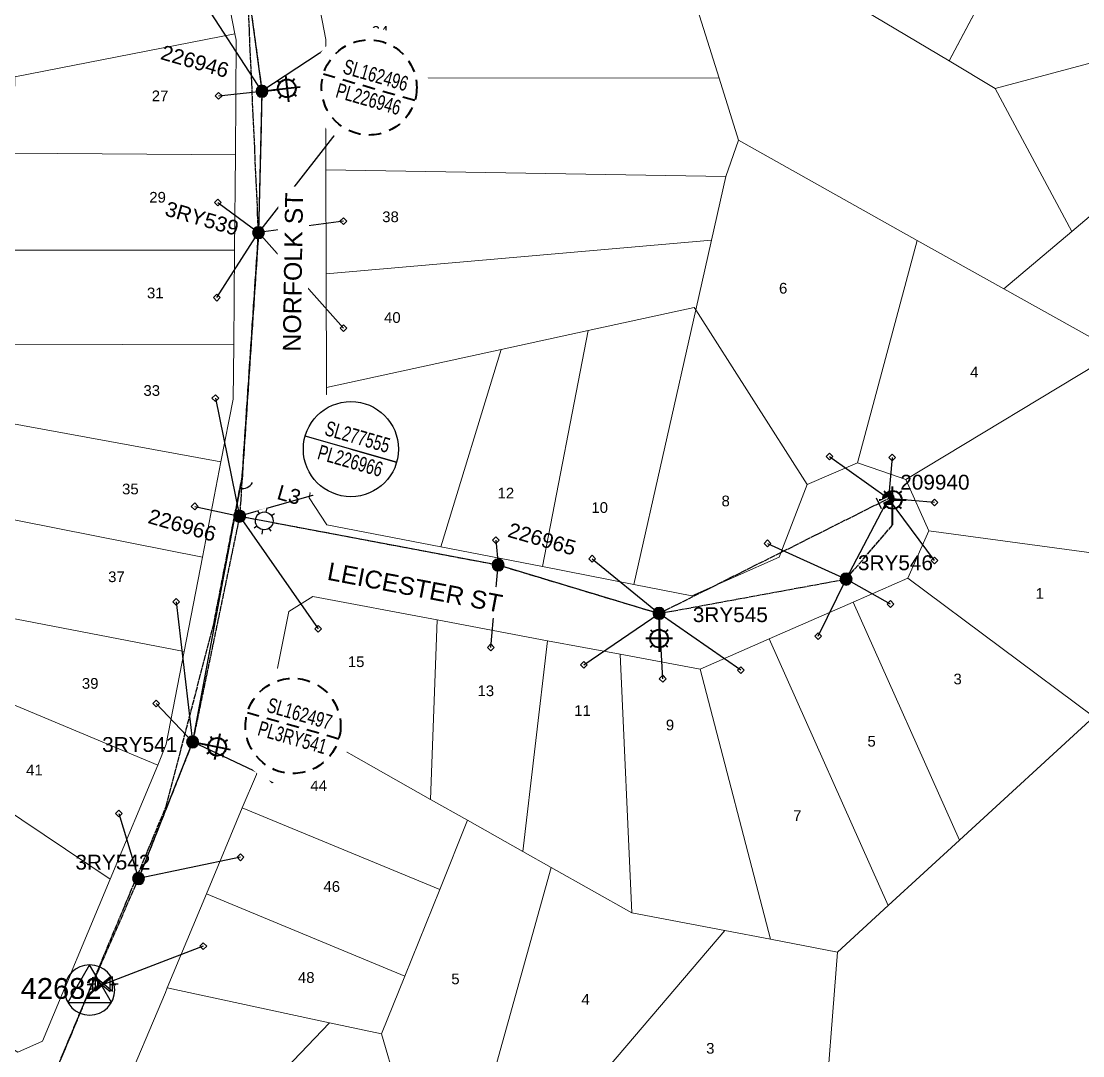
# Model space of a CAD drawing. Header units: metres. Extents: x 301080 to 303013, y 6182698 to 6183880.
# Drawn here: x 302053.6 to 302232.2, y 6182965.7 to 6183139.7 of the extents above; entities that cross this region are included whole.
import ezdxf
from ezdxf.enums import TextEntityAlignment as Align

# ---------------------------------------------------------------- set-up
doc = ezdxf.new("R2010")
doc.units = ezdxf.units.M
doc.linetypes.add('Cable Exist OH', pattern=[1, 1, 0])
doc.linetypes.add('Dash', pattern=[5, 3, -2])
doc.layers.get('0').update_dxf_attribs({"color": 6})
doc.layers.add('Cadastre Land Parcels_SP_EXT', color=9, linetype='Continuous', lineweight=5)
doc.layers.add('Cadastre Road Names_SP_HV_LV_SL_EXT', color=9, linetype='Continuous', lineweight=5)
for name, color, linetype in [('Equip_LV_EXT', 7, 'Continuous'), ('Equip_SL_EXT', 7, 'Continuous'), ('Equip_SP_SL_EXT', 7, 'Continuous'), ('Equip_SP_SL_MOD', 3, 'Continuous'), ('Equip_SP_SL_NEW', 2, 'Continuous'), ('Mains_HV_EXT', 7, 'Continuous'), ('Mains_LV_EXT', 7, 'Continuous'), ('Mains_SL_EXT', 7, 'Continuous'), ('NOTES_SL_EXT', 7, 'Continuous'), ('OH_Details_SP_MISC', 7, 'Continuous'), ('Services_SP_EXT', 7, 'Continuous'), ('Sub_SP_TR_HV_LV_EXT', 7, 'Continuous'), ('SupportsOH_SP_TR_HV_LV_SL_EXT', 7, 'Continuous')]:
    doc.layers.add(name, color=color, linetype=linetype)
doc.styles.add('iecARIAL', font='arial.ttf', dxfattribs={"height": 2})
doc.styles.add('POLE_LABEL', font='arial.ttf')
doc.styles.add('SL_LABEL', font='arial.ttf')
doc.styles.get("Standard").update_dxf_attribs({"font": 'arial.ttf'})

# ---------------------------------------------------------------- blocks, each defined once
blk = doc.blocks.new('SUB_POLE_EXT')
blk.add_wipeout([(0, 4.22), (0.42, 4.2), (0.83, 4.14), (1.21, 4.05), (1.62, 3.9), (1.99, 3.72), (2.35, 3.51), (2.68, 3.26), (2.99, 2.99), (3.28, 2.66), (3.52, 2.34), (3.76, 1.92), (3.9, 1.62), (4.04, 1.23), (4.18, 0.63), (4.22, 0), (4.18, -0.61), (4.06, -1.15), (3.9, -1.62), (3.58, -2.24), (3.22, -2.73), (2.97, -3.01), (2.68, -3.26), (2.36, -3.5), (2, -3.72), (1.64, -3.89), (1.25, -4.03), (0.82, -4.14), (0.42, -4.2), (0, -4.22), (-0.41, -4.2), (-0.8, -4.15), (-1.21, -4.05), (-1.62, -3.9), (-1.99, -3.73), (-2.35, -3.51), (-2.68, -3.26), (-2.96, -3.02), (-3.23, -2.72), (-3.51, -2.35), (-3.71, -2.01), (-3.91, -1.6), (-4.05, -1.21), (-4.16, -0.76), (-4.22, -0.14), (-4.21, 0.39), (-4.14, 0.83), (-4.03, 1.27), (-3.9, 1.63), (-3.71, 2.02), (-3.5, 2.37), (-3.28, 2.67), (-2.99, 2.99), (-2.68, 3.27), (-2.33, 3.52), (-1.98, 3.73), (-1.63, 3.9), (-1.2, 4.05), (-0.78, 4.15), (-0.4, 4.21)])
blk.add_line((2.16, 0.48), (2.16, 0.48, 0))
blk.add_lwpolyline([(-4.22, 0, 1), (4.22, 0, 1)], format="xyb", close=True)
blk.add_lwpolyline([(2.14, 0.52), (0, 4.22), (-3.66, -2.11), (3.66, -2.11)], close=True)
for tag, height, flags, p in [('ASSET_NUM', 3.5, 8, (2, 2)), ('STREET_CODE', 0.2, 9, (1.5, 0)), ('CONSTRUCTED_VOLTAGE', 0.2, 9, (1.5, -0.2)), ('OPERATING_VOLTAGE', 0.2, 9, (1.5, -0.6)), ('OPERATED_BY', 0.2, 9, (1.5, -0.8)), ('ORIENTATION', 0.2, 9, (1.5, -1.2)), ('OWNED_BY', 0.2, 9, (1.5, -1.4)), ('SECONDARY_VOLTAGE', 0.2, 9, (1.5, -1.6)), ('STATE', 0.2, 9, (1.5, -1.8)), ('NO_PHASES', 0.2, 9, (1.5, -0.4)), ('MAINTAINED_BY', 0.2, 9, (1.5, -1)), ('SUBSTATION_TYPE', 0.2, 9, (1.5, -2)), ('STREETNAME', 0.2, 9, (1.5, -2.8)), ('SUBURB', 0.2, 9, (1.5, -3)), ('Z', 0.2, 1, (1.5, -3.4)), ('USAGE', 0.2, 9, (1.5, -2.2)), ('LEGEND', 0.2, 9, (1.5, -2.4)), ('LOCATION', 0.2, 9, (1.5, -2.6)), ('NOTES', 0.2, 9, (1.5, -3.2))]:
    blk.add_attdef(tag, text='', height=height, dxfattribs=dict(flags=flags)).set_placement(p, align=Align.MIDDLE_LEFT)
blk = doc.blocks.new('LV_OH_LINKS_DISTFUSE_EXT')
for p, q in [((0, 0), (0.96, 0)), ((3.84, 0), (4.8, 0))]:
    blk.add_line(p, q)
blk.add_lwpolyline([(3.84, -1.2), (3.84, 1.2), (0.96, -1.2), (0.96, 1.2)], close=True)
at = {"flags": 9}
for tag, p in [('ACTUAL_STATUS', (0, 0)), ('CONSTRUCTED_VOLTAGE', (0, -0.2)), ('OPERATING_VOLTAGE', (0, -0.6)), ('ORIENTATION', (0, -0.8)), ('OWNED_BY', (0, -1)), ('STATE', (0, -1.2)), ('SWITCH_TYPE', (0, -1.4)), ('NO_PHASES', (0, -0.4)), ('USAGE', (0, -1.6)), ('NOTES', (0, -1.8))]:
    blk.add_attdef(tag, text='', height=0.2, dxfattribs=at).set_placement(p, align=Align.MIDDLE_LEFT)
at = {"flags": 1}
blk.add_attdef('Z', (0, 0), '', height=0.2, dxfattribs=at)
blk = doc.blocks.new('SL_LANTERN_EXT')
at = {"lineweight": 40}
for p, q in [((-1.46, 5.68), (-1.06, 5.28)), ((0, 1.97), (0, 6.47)), ((1.46, 5.68), (1.06, 5.28)), ((-2.25, 4.22), (2.25, 4.22)), ((-1.46, 2.76), (-1.06, 3.16)), ((0, 0), (0, 2.72)), ((1.46, 2.76), (1.06, 3.16))]:
    blk.add_line(p, q, dxfattribs=at)
blk.add_circle((0, 4.22), 1.5, dxfattribs=at)
at = {"style": 'iecARIAL', "flags": 8}
blk.add_attdef('ASSET_NUM', (1.5, 1.5), '', height=2.5, dxfattribs=at)
for tag, p, height, flags in [('OPERATING_VOLTAGE', (0.98, -1.65), 0.2, 9), ('ORIENTATION', (0.98, -1.85), 0.2, 9), ('CONSTRUCTED_VOLTAGE', (0.98, -0.65), 0.2, 9), ('CONTROL_TYPE', (0.98, -0.85), 0.2, 9), ('LANTERN_PURPOSE', (0.98, -1.05), 0.2, 9), ('LANTERN_TYPE', (0.98, -1.25), 0.2, 9), ('NO_PHASES', (0.98, -1.45), 0.2, 9), ('LNUMBER', (2.18, -3.25), 2.5, 8), ('OWNED_BY', (0.98, -2.05), 0.2, 9), ('STATE', (0.98, -2.25), 0.2, 9), ('USAGE', (0.98, -2.45), 0.2, 9), ('CEXIST', (0.98, -2.65), 0.2, 9), ('CNEW', (0.98, -2.85), 0.2, 9), ('CNUMBER', (0.98, -3.05), 0.2, 9), ('CREMOVE', (0.98, -3.25), 0.2, 9), ('CREPLACE', (0.98, -3.45), 0.2, 9), ('LKINGHEIGHT', (0.98, -3.65), 0.2, 9), ('LBRACKET', (0.98, -3.85), 0.2, 9), ('LBRACKETVOCAB', (0.98, -4.05), 0.2, 9), ('LCATEGORY', (0.98, -4.25), 0.2, 9), ('LCHARGE1', (0.98, -4.45), 0.2, 9), ('LCHARGE1PERCENT', (0.98, -4.65), 0.2, 9), ('LCHARGE2', (0.98, -4.85), 0.2, 9), ('LCHARGE2PERCENT', (0.98, -5.05), 0.2, 9), ('LCHARGE3', (0.98, -5.25), 0.2, 9), ('LCHARGE3PERCENT', (0.98, -5.45), 0.2, 9), ('LEXIST', (0.98, -5.65), 0.2, 9), ('LLAMP', (0.98, -5.85), 0.2, 9), ('LLAMPVOCAB', (0.98, -6.05), 0.2, 9), ('LMAST', (0.98, -6.25), 0.2, 9), ('LMASTVOCAB', (0.98, -6.45), 0.2, 9), ('LNEW', (0.98, -6.65), 0.2, 9), ('LANTNUMBER', (0.98, -6.85), 0.2, 9), ('LOUTREACH', (0.98, -7.25), 0.2, 9), ('LOUTREACHVOCAB', (0.98, -7.45), 0.2, 9), ('LRATECODE', (0.98, -7.65), 0.2, 9), ('LREMOVE', (0.98, -7.85), 0.2, 9), ('LREPLACE', (0.98, -8.05), 0.2, 9), ('LTYPE', (0.98, -8.25), 0.2, 9), ('LTYPEVOCAB', (0.98, -8.45), 0.2, 9), ('LEGEND', (0.98, -8.65), 0.2, 9), ('LOCATION', (0.98, -8.85), 0.2, 9), ('NOTES', (0.98, -9.05), 0.2, 9), ('STREETNAME', (0.98, -9.25), 0.2, 9), ('SUBURB', (0.98, -9.45), 0.2, 1)]:
    blk.add_attdef(tag, p, '', height=height, dxfattribs=dict(flags=flags))
blk = doc.blocks.new('CCP_EXT')
at = {"flags": 9}
for tag, p in [('STATE', (0, -1.8)), ('LIFE_SUPPORT', (0, -1.6)), ('NOTES', (0, -2))]:
    blk.add_attdef(tag, text='', height=0.2, dxfattribs=at).set_placement(p, align=Align.MIDDLE_LEFT)
blk.add_wipeout([(0, 0.57), (0.57, 0), (0, -0.57), (-0.57, 0)])
blk.add_lwpolyline([(-0.57, 0), (0, 0.57), (0.57, 0), (0, -0.57), (-0.57, 0)])
at = {"flags": 1}
blk.add_attdef('Z', (0, 0), '', height=0.2, dxfattribs=at)
at = {"flags": 9}
for tag, p in [('CCP_TYPE', (0, 0)), ('CONSTRUCTED_VOLTAGE', (0, -0.2)), ('OPERATING_VOLTAGE', (0, -0.6)), ('ORIENTATION', (0, -0.8)), ('OWNED_BY', (0, -1)), ('NO_PHASES', (0, -0.4)), ('USAGE', (0, -1.2)), ('LEGEND', (0, -1.4))]:
    blk.add_attdef(tag, text='', height=0.2, dxfattribs=at).set_placement(p, align=Align.MIDDLE_LEFT)
blk = doc.blocks.new('POLE_EXT')
blk.add_hatch(color=256).paths.add_polyline_path([(-1, 0, 1), (1, 0, 1)])
blk.add_lwpolyline([(-1, 0, 1), (1, 0, 1)], format="xyb", close=True)
for tag, height, flags, p in [('pNumber', 2.5, 8, (-17.84, 2.07)), ('OWNED_BY', 0.2, 9, (1.35, -0.4)), ('SPECIAL_USE', 0.2, 9, (1.35, -0.8)), ('STATE', 0.2, 9, (1.35, -1)), ('cLV', 0.2, 9, (1.35, -1.4)), ('hDepth', 0.2, 9, (1.35, -1.6)), ('hDia', 0.2, 9, (1.35, -1.8)), ('PARENT', 0.2, 9, (1.35, -0.6)), ('USAGE', 0.2, 9, (1.35, -1.2)), ('cHV', 0.2, 9, (1.35, -2)), ('cLinedev', 0.2, 9, (1.35, -3.4)), ('LBRACKET', 0.2, 9, (1.35, -2.2)), ('LExisting', 0.2, 9, (1.35, -2.4)), ('LANTNUMBER', 0.2, 9, (1.35, -2.6)), ('LOther', 0.2, 9, (1.35, -2.8)), ('LRemove', 0.2, 9, (1.35, -3)), ('LEGEND', 0.2, 9, (1.35, -3.2)), ('LOCATION', 0.2, 9, (1.35, -3.6)), ('pExisting', 0.2, 9, (1.35, -3.8)), ('pFooting', 0.2, 9, (1.35, -4.4)), ('pNew', 0.2, 9, (1.35, -4.6)), ('pRelocate', 0.2, 9, (1.35, -5)), ('pRemove', 0.2, 9, (1.35, -5.2)), ('pReplace', 0.2, 9, (1.35, -5.4)), ('PFNUMBER', 0.2, 9, (1.35, -4)), ('NEWPFNUMBER', 0.2, 9, (1.35, -4.2)), ('pStay', 0.2, 9, (1.35, -5.6)), ('pType', 0.2, 9, (1.35, -5.8)), ('cspan', 0.2, 9, (1.35, -6)), ('STREETNAME', 0.2, 9, (1.35, -6.2)), ('SUBURB', 0.2, 9, (1.35, -6.4)), ('OPERATED_BY', 0.2, 9, (1.36, -7.01)), ('NOTES', 0.2, 9, (1.35, -6.6)), ('MAINTAINED_BY', 0.2, 9, (1.36, -6.81))]:
    blk.add_attdef(tag, text='', height=height, dxfattribs=dict(flags=flags)).set_placement(p, align=Align.MIDDLE_LEFT)
at = {"style": 'POLE_LABEL'}
for tag, height, flags, p in [('ASSET_NUM', 2.5, 8, (2, 2)), ('STRUCTURE_PLANT_NUMBER', 0.2, 9, (1.35, 0.03)), ('STREET_CODE', 0.2, 9, (1.35, -0.2))]:
    blk.add_attdef(tag, text='', height=height, dxfattribs=dict(at, flags=flags)).set_placement(p, align=Align.MIDDLE_LEFT)
at = {"flags": 1}
blk.add_attdef('Z', (1.35, -7.33), '', height=0.2, dxfattribs=at)
blk = doc.blocks.new('End Shackle_EXT')
at = {"flags": 9}
for tag, p in [('USAGE', (0, -1.4)), ('NOTES', (0, -1.6))]:
    blk.add_attdef(tag, text='', height=0.2, dxfattribs=at).set_placement(p, align=Align.MIDDLE_LEFT)
blk.add_wipeout([(0, 0.25), (1.81, 0.25), (1.82, -0.25), (0, -0.25)])
blk.add_line((1.81, -1), (1.81, 1))
at = {"flags": 1}
blk.add_attdef('Z', (0, 0), '', height=0.2, dxfattribs=at)
at = {"flags": 9}
for tag, p in [('CONNECTOR_TYPE', (0, 0)), ('CONSTRUCTED_VOLTAGE', (0, -0.2)), ('OPERATING_VOLTAGE', (0, -0.6)), ('ORIENTATION', (0, -0.8)), ('OWNED_BY', (0, -1)), ('STATE', (0, -1.2)), ('NO_PHASES', (0, -0.4))]:
    blk.add_attdef(tag, text='', height=0.2, dxfattribs=at).set_placement(p, align=Align.MIDDLE_LEFT)
blk = doc.blocks.new('SL_LANTERN_NEW')
blk.add_line((0, 0), (0, 0))
for tag, p, flags in [('Z', (0, 0), 1), ('OPERATED_BY', (0, -9.61), 9)]:
    blk.add_attdef(tag, p, '', height=0.2, dxfattribs=dict(flags=flags))
at = {"style": 'SL_LABEL', "flags": 9}
blk.add_attdef('STREET_CODE', text='', height=0.2, dxfattribs=at).set_placement((0, -0.2), align=Align.MIDDLE_LEFT)
for tag, height, flags, p in [('CONSTRUCTED_VOLTAGE', 0.2, 9, (0, -0.4)), ('CONTROL_TYPE', 0.2, 9, (0, -0.6)), ('OPERATING_VOLTAGE', 0.2, 9, (0, -1.4)), ('ORIENTATION', 0.2, 9, (0, -1.6)), ('OWNED_BY', 0.2, 9, (0, -1.8)), ('LANTERN_PURPOSE', 0.2, 9, (0, -0.8)), ('LANTERN_TYPE', 0.2, 9, (0, -1)), ('NO_PHASES', 0.2, 9, (0, -1.2)), ('LNUMBER', 2.5, 8, (1.2, -2.8)), ('STATE', 0.2, 9, (0, -2)), ('CEXIST', 0.2, 9, (0, -2.4)), ('CNEW', 0.2, 9, (0, -2.6)), ('CNUMBER', 0.2, 9, (0, -2.8)), ('CREMOVE', 0.2, 9, (0, -3)), ('CREPLACE', 0.2, 9, (0, -3.2)), ('USAGE', 0.2, 9, (0, -2.2)), ('LKINGHEIGHT', 0.2, 9, (0, -3.4)), ('LBRACKET', 0.2, 9, (0, -3.6)), ('LBRACKETVOCAB', 0.2, 9, (0, -3.8)), ('LCATEGORY', 0.2, 9, (0, -4)), ('LCHARGE1', 0.2, 9, (0, -4.2)), ('LCHARGE1PERCENT', 0.2, 9, (0, -4.4)), ('LCHARGE2', 0.2, 9, (0, -4.6)), ('LCHARGE2PERCENT', 0.2, 9, (0, -4.8)), ('LCHARGE3', 0.2, 9, (0, -5)), ('LCHARGE3PERCENT', 0.2, 9, (0, -5.2)), ('LEXIST', 0.2, 9, (0, -5.4)), ('LLAMP', 0.2, 9, (0, -5.6)), ('LLAMPVOCAB', 0.2, 9, (0, -5.8)), ('LMAST', 0.2, 9, (0, -6)), ('LMASTVOCAB', 0.2, 9, (0, -6.2)), ('LNEW', 0.2, 9, (0, -6.4)), ('LANTNUMBER', 0.2, 9, (0, -6.6)), ('LOUTREACH', 0.2, 9, (0, -7)), ('LOUTREACHVOCAB', 0.2, 9, (0, -7.2)), ('SUBURB', 0.2, 9, (0, -8.6)), ('STREETNAME', 0.2, 9, (0, -8.8)), ('LRATECODE', 0.2, 9, (0, -7.4)), ('LREMOVE', 0.2, 9, (0, -7.6)), ('LREPLACE', 0.2, 9, (0, -7.8)), ('LTYPE', 0.2, 9, (0, -8)), ('LTYPEVOCAB', 0.2, 9, (0, -8.2)), ('LEGEND', 0.2, 9, (0, -8.4)), ('LOCATION', 0.2, 9, (0, -9)), ('NOTES', 0.2, 9, (0, -9.2)), ('MAINTAINED_BY', 0.2, 9, (0, -9.86))]:
    blk.add_attdef(tag, text='', height=height, dxfattribs=dict(flags=flags)).set_placement(p, align=Align.MIDDLE_LEFT)
blk.add_wipeout([(0, 6.47), (1.46, 5.68), (2.25, 4.22), (1.46, 2.76), (0, 1.86), (-1.46, 2.76), (-2.25, 4.22), (-1.46, 5.68)])
for p, q in [((-1.46, 5.68), (-1.06, 5.28)), ((0, 5.72), (0, 6.47)), ((1.46, 5.68), (1.06, 5.28)), ((-2.25, 4.22), (-1.5, 4.22)), ((1.5, 4.22), (2.25, 4.22)), ((-1.46, 2.76), (-1.06, 3.16)), ((0, 0), (0, 2.72)), ((1.46, 2.76), (1.06, 3.16))]:
    blk.add_line(p, q)
blk.add_circle((0, 4.22), 1.5)
at = {"style": 'SL_LABEL', "flags": 8}
blk.add_attdef('ASSET_NUM', text='', height=2.5, dxfattribs=at).set_placement((2, 2), align=Align.MIDDLE_LEFT)
blk = doc.blocks.new('SLANTERN_NUM_NEW')
blk.add_wipeout([(-0.31, 10), (-0.94, 9.96), (-1.57, 9.88), (-2.18, 9.76), (-2.79, 9.61), (-3.39, 9.41), (-3.97, 9.18), (-4.54, 8.91), (-5.09, 8.61), (-5.62, 8.27), (-6.13, 7.91), (-6.62, 7.5), (-7.07, 7.07), (-7.5, 6.62), (-7.91, 6.13), (-8.27, 5.62), (-8.61, 5.09), (-8.91, 4.54), (-9.18, 3.97), (-9.41, 3.39), (-9.61, 2.79), (-9.76, 2.18), (-9.88, 1.57), (-9.96, 0.94), (-10, 0.31), (-10, -0.31), (-9.96, -0.94), (-9.88, -1.57), (-9.76, -2.18), (-9.61, -2.79), (-9.41, -3.39), (-9.18, -3.97), (-8.91, -4.54), (-8.61, -5.09), (-8.27, -5.62), (-7.91, -6.13), (-7.5, -6.62), (-7.07, -7.07), (-6.62, -7.5), (-6.13, -7.91), (-5.62, -8.27), (-5.09, -8.61), (-4.54, -8.91), (-3.97, -9.18), (-3.39, -9.41), (-2.79, -9.61), (-2.18, -9.76), (-1.57, -9.88), (-0.94, -9.96), (-0.31, -10), (0.31, -10), (0.94, -9.96), (1.57, -9.88), (2.18, -9.76), (2.79, -9.61), (3.39, -9.41), (3.97, -9.18), (4.54, -8.91), (5.09, -8.61), (5.62, -8.27), (6.13, -7.91), (6.62, -7.5), (7.07, -7.07), (7.5, -6.62), (7.91, -6.13), (8.27, -5.62), (8.61, -5.09), (8.91, -4.54), (9.18, -3.97), (9.41, -3.39), (9.61, -2.79), (9.76, -2.18), (9.88, -1.57), (9.96, -0.94), (10, -0.31), (10, 0.31), (9.96, 0.94), (9.88, 1.57), (9.76, 2.18), (9.61, 2.79), (9.41, 3.39), (9.18, 3.97), (8.91, 4.54), (8.61, 5.09), (8.27, 5.62), (7.91, 6.13), (7.5, 6.62), (7.07, 7.07), (6.62, 7.5), (6.13, 7.91), (5.62, 8.27), (5.09, 8.61), (4.54, 8.91), (3.97, 9.18), (3.39, 9.41), (2.79, 9.61), (2.18, 9.76), (1.57, 9.88), (0.94, 9.96), (0.31, 10)])
at = {"linetype": 'Continuous'}
blk.add_line((8, 0), (-8, 0), dxfattribs=at)
blk.add_line((0, 0), (8, 0))
blk.add_circle((0, 0), 8, dxfattribs=at)
at = {"width": 0.7}
for tag, p in [('SNUMBER', (0.51, 1.05)), ('CNUMBER', (0.44, -3.15))]:
    blk.add_attdef(tag, text='', height=2.5, dxfattribs=at).set_placement(p, align=Align.CENTER)
at = {"flags": 1}
blk.add_attdef('Z', (0, 0), '', height=0.2, dxfattribs=at)
blk = doc.blocks.new('SLANTERN_NUM_EXT')
blk.add_wipeout([(-0.31, 10), (-0.94, 9.96), (-1.57, 9.88), (-2.18, 9.76), (-2.79, 9.61), (-3.39, 9.41), (-3.97, 9.18), (-4.54, 8.91), (-5.09, 8.61), (-5.62, 8.27), (-6.13, 7.91), (-6.62, 7.5), (-7.07, 7.07), (-7.5, 6.62), (-7.91, 6.13), (-8.27, 5.62), (-8.61, 5.09), (-8.91, 4.54), (-9.18, 3.97), (-9.41, 3.39), (-9.61, 2.79), (-9.76, 2.18), (-9.88, 1.57), (-9.96, 0.94), (-10, 0.31), (-10, -0.31), (-9.96, -0.94), (-9.88, -1.57), (-9.76, -2.18), (-9.61, -2.79), (-9.41, -3.39), (-9.18, -3.97), (-8.91, -4.54), (-8.61, -5.09), (-8.27, -5.62), (-7.91, -6.13), (-7.5, -6.62), (-7.07, -7.07), (-6.62, -7.5), (-6.13, -7.91), (-5.62, -8.27), (-5.09, -8.61), (-4.54, -8.91), (-3.97, -9.18), (-3.39, -9.41), (-2.79, -9.61), (-2.18, -9.76), (-1.57, -9.88), (-0.94, -9.96), (-0.31, -10), (0.31, -10), (0.94, -9.96), (1.57, -9.88), (2.18, -9.76), (2.79, -9.61), (3.39, -9.41), (3.97, -9.18), (4.54, -8.91), (5.09, -8.61), (5.62, -8.27), (6.13, -7.91), (6.62, -7.5), (7.07, -7.07), (7.5, -6.62), (7.91, -6.13), (8.27, -5.62), (8.61, -5.09), (8.91, -4.54), (9.18, -3.97), (9.41, -3.39), (9.61, -2.79), (9.76, -2.18), (9.88, -1.57), (9.96, -0.94), (10, -0.31), (10, 0.31), (9.96, 0.94), (9.88, 1.57), (9.76, 2.18), (9.61, 2.79), (9.41, 3.39), (9.18, 3.97), (8.91, 4.54), (8.61, 5.09), (8.27, 5.62), (7.91, 6.13), (7.5, 6.62), (7.07, 7.07), (6.62, 7.5), (6.13, 7.91), (5.62, 8.27), (5.09, 8.61), (4.54, 8.91), (3.97, 9.18), (3.39, 9.41), (2.79, 9.61), (2.18, 9.76), (1.57, 9.88), (0.94, 9.96), (0.31, 10)])
at = {"linetype": 'Dash', "lineweight": 40, "ltscale": 0.7}
blk.add_line((8, 0), (-8, 0), dxfattribs=at)
blk.add_circle((0, 0), 8, dxfattribs=at)
at = {"lineweight": 40, "width": 0.7}
for tag, p in [('SNUMBER', (0.51, 1.05)), ('CNUMBER', (0.44, -3.15))]:
    blk.add_attdef(tag, text='', height=2.5, dxfattribs=at).set_placement(p, align=Align.CENTER)
at = {"lineweight": 40, "flags": 1}
blk.add_attdef('Z', (0, 0), '', height=0.2, dxfattribs=at)

msp = doc.modelspace()

# ---------------------------------------------------------------- linework, layer by layer
at = {"layer": 'Cadastre Land Parcels_SP_EXT', "linetype": 'Continuous'}
for points in [[(302195.94, 6183207), (302194.28, 6183208.21), (302180.88, 6183176.59), (302159.28, 6183189.59), (302150.77, 6183194.67), (302154.07, 6183183.99), (302158.68, 6183169.48), (302163.49, 6183154.17), (302171.06, 6183130.09), (302174.26, 6183119.66), (302204.34, 6183102.79), (302218.92, 6183094.69), (302230.37, 6183104.34), (302217.45, 6183128.37), (302209.73, 6183133), (302189.99, 6183144.81), (302181.31, 6183172.48), (302195.94, 6183207)], [(302225.19, 6183162.15), (302201.86, 6183167.8), (302186.31, 6183171.56), (302184.56, 6183175.03), (302197.64, 6183205.88), (302195.94, 6183207), (302181.31, 6183172.48), (302189.99, 6183144.81), (302209.73, 6183133), (302225.19, 6183162.15)], [(302171.06, 6183130.09), (302163.49, 6183154.17), (302103.62, 6183143), (302104.85, 6183136.61), (302104.87, 6183130.19), (302171.06, 6183130.09)], [(302089.58, 6183137.58), (302086.56, 6183152.94), (302049.41, 6183146.24), (302050.77, 6183139.38), (302052.54, 6183130.31), (302089.58, 6183137.58)], [(302252.76, 6183137.81), (302252.79, 6183138.5), (302252.93, 6183140.22), (302253.16, 6183141.93), (302253.47, 6183143.63), (302253.86, 6183145.31), (302253.92, 6183145.52), (302244.48, 6183146.38), (302215.97, 6183144.77), (302209.72, 6183133), (302217.45, 6183128.37), (302252.76, 6183137.81)], [(302089.58, 6183137.58), (302052.54, 6183130.31), (302052.3, 6183117.5), (302089.66, 6183117.2), (302089.79, 6183136.49), (302089.58, 6183137.58)], [(302254.7, 6183124.91), (302254.17, 6183126.55), (302253.72, 6183128.22), (302253.35, 6183129.91), (302253.07, 6183131.61), (302252.87, 6183133.32), (302252.76, 6183135.05), (302252.73, 6183136.77), (302252.76, 6183137.81), (302217.45, 6183128.37), (302230.37, 6183104.34), (302254.7, 6183124.91)], [(302171.06, 6183130.09), (302104.87, 6183130.19), (302104.89, 6183114.71), (302172.14, 6183113.57), (302174.26, 6183119.66), (302171.06, 6183130.09)], [(302261.15, 6183113.71), (302260.12, 6183114.96), (302259.15, 6183116.27), (302258.24, 6183117.62), (302257.4, 6183119.01), (302256.62, 6183120.43), (302255.91, 6183121.89), (302255.27, 6183123.39), (302254.7, 6183124.91), (302230.37, 6183104.34), (302218.92, 6183094.69), (302236.39, 6183084.93), (302261.15, 6183113.71)], [(302204.34, 6183102.79), (302174.26, 6183119.66), (302172.14, 6183113.57), (302169.73, 6183102.86), (302167.09, 6183091.14), (302185.84, 6183061.79), (302194.29, 6183065.45), (302204.34, 6183102.79)], [(302089.66, 6183117.2), (302052.3, 6183117.5), (302052.07, 6183101.17), (302089.51, 6183101.17), (302089.66, 6183117.2)], [(302169.73, 6183102.86), (302172.14, 6183113.57), (302104.89, 6183114.71), (302104.94, 6183097.2), (302169.73, 6183102.86)], [(302167.09, 6183091.14), (302169.73, 6183102.86), (302104.94, 6183097.2), (302104.99, 6183078.1), (302134.35, 6183084.51), (302148.98, 6183087.67), (302166.82, 6183091.55), (302167.09, 6183091.14)], [(302218.92, 6183094.69), (302204.34, 6183102.79), (302194.29, 6183065.45), (302198.41, 6183064.03), (302202.44, 6183062.61), (302237.96, 6183084.03), (302236.39, 6183084.93), (302218.92, 6183094.69)], [(302089.51, 6183101.17), (302052.07, 6183101.17), (302051.84, 6183085.38), (302089.4, 6183085.28), (302089.51, 6183101.17)], [(302167.09, 6183091.14), (302166.82, 6183091.55), (302148.98, 6183087.67), (302141.32, 6183047.99), (302156.69, 6183044.99), (302167.09, 6183091.14)], [(302185.84, 6183061.79), (302167.09, 6183091.14), (302156.69, 6183044.99), (302166.42, 6183043.09), (302181.1, 6183049.59), (302185.84, 6183061.79)], [(302148.98, 6183087.67), (302134.35, 6183084.51), (302124.23, 6183051.28), (302141.32, 6183047.99), (302148.98, 6183087.67)], [(302089.4, 6183085.28), (302051.84, 6183085.38), (302051.55, 6183083.57), (302049.79, 6183072.44), (302087.21, 6183065.6), (302089.29, 6183076.16), (302089.4, 6183085.28)], [(302124.23, 6183051.28), (302134.35, 6183084.51), (302104.99, 6183078.1), (302104.97, 6183074.69), (302102.07, 6183059.53), (302105.06, 6183054.98), (302124.23, 6183051.28)], [(302253.85, 6183075.16), (302237.96, 6183084.03), (302202.44, 6183062.61), (302206.32, 6183053.99), (302253.96, 6183047.54), (302269.18, 6183066.59), (302253.85, 6183075.16)], [(302087.21, 6183065.6), (302049.79, 6183072.44), (302049.18, 6183068.72), (302047.28, 6183056.88), (302084.11, 6183049.54), (302087.21, 6183065.6)], [(302084.11, 6183049.54), (302047.28, 6183056.88), (302045.27, 6183048.93), (302043.2, 6183040.99), (302081.03, 6183033.7), (302084.11, 6183049.54)], [(302253.96, 6183047.54), (302206.32, 6183053.99), (302202.77, 6183046.01), (302234.04, 6183022.72), (302253.96, 6183047.54)], [(302234.04, 6183022.72), (302202.77, 6183046.01), (302193.55, 6183042.02), (302211.45, 6183001.96), (302234.04, 6183022.72)], [(302123.6, 6183039.03), (302102.7, 6183042.93), (302098.65, 6183040.45), (302095.38, 6183024.18), (302122.49, 6183008.83), (302123.6, 6183039.03)], [(302081.03, 6183033.7), (302043.2, 6183040.99), (302040.27, 6183029.78), (302076.58, 6183014.61), (302078.03, 6183018.12), (302081.03, 6183033.7)], [(302199.46, 6182991.01), (302211.45, 6183001.96), (302193.55, 6183042.02), (302179.47, 6183035.83), (302199.46, 6182991.01)], [(302142.17, 6183035.52), (302123.6, 6183039.03), (302122.49, 6183008.83), (302128.71, 6183005.33), (302138, 6183000.09), (302142.17, 6183035.52)], [(302154.4, 6183033.25), (302142.17, 6183035.52), (302138, 6183000.09), (302142.77, 6182997.41), (302156.32, 6182989.77), (302154.4, 6183033.25)], [(302179.69, 6182985.34), (302190.93, 6182983.16), (302199.46, 6182991.01), (302179.47, 6183035.83), (302167.86, 6183030.72), (302179.69, 6182985.34)], [(302167.86, 6183030.72), (302154.4, 6183033.25), (302156.32, 6182989.77), (302171.96, 6182986.78), (302179.69, 6182985.34), (302167.86, 6183030.72)], [(302076.58, 6183014.61), (302040.27, 6183029.78), (302036.89, 6183016.65), (302049.89, 6183007.92), (302068.56, 6182995.41), (302076.58, 6183014.61)], [(302128.71, 6183005.33), (302122.49, 6183008.83), (302095.38, 6183024.18), (302093.19, 6183013.04), (302090.81, 6183007.4), (302124.06, 6182993.66), (302128.71, 6183005.33)], [(302118.18, 6182979.13), (302124.06, 6182993.66), (302090.81, 6183007.4), (302084.8, 6182992.98), (302118.18, 6182979.13)], [(302138, 6183000.09), (302128.71, 6183005.33), (302124.06, 6182993.66), (302118.18, 6182979.13), (302114.24, 6182969.44), (302116.73, 6182960.77), (302121.46, 6182944.07), (302129.55, 6182949.93), (302142.77, 6182997.41), (302138, 6183000.09)], [(302156.32, 6182989.77), (302142.77, 6182997.41), (302129.55, 6182949.93), (302138.69, 6182947.71), (302171.96, 6182986.78), (302156.32, 6182989.77)], [(302118.18, 6182979.13), (302084.8, 6182992.98), (302078.18, 6182977.13), (302105.48, 6182971.29), (302114.24, 6182969.44), (302118.18, 6182979.13)], [(302179.69, 6182985.34), (302171.96, 6182986.78), (302138.69, 6182947.71), (302143.32, 6182941.2), (302188.52, 6182952.3), (302190.93, 6182983.16), (302179.69, 6182985.34)], [(302105.48, 6182971.29), (302078.18, 6182977.13), (302077.87, 6182976.39), (302070.45, 6182958.77), (302072.16, 6182953.3), (302074.55, 6182951.34), (302075.17, 6182950.83), (302078.13, 6182948.29), (302081, 6182945.68), (302105.48, 6182971.29)], [(302114.24, 6182969.44), (302105.48, 6182971.29), (302081, 6182945.68), (302083.33, 6182943.55), (302085.61, 6182941.38), (302087.83, 6182939.17), (302090.01, 6182936.9), (302092.14, 6182934.58), (302116.73, 6182960.77), (302114.24, 6182969.44)]]:
    msp.add_lwpolyline(points, close=True, dxfattribs=at)
msp.add_lwpolyline([(302234.04, 6183022.72), (302211.45, 6183001.96), (302199.46, 6182991.01), (302190.93, 6182983.16), (302188.52, 6182952.3), (302187.01, 6182932.77), (302178.03, 6182921.18), (302163.2, 6182902.21), (302172.74, 6182894.62), (302163.81, 6182883.41), (302153.99, 6182886.62), (302133.15, 6182874.59), (302167.12, 6182820.23), (302168.69, 6182817.58), (302170.34, 6182814.97), (302172.06, 6182812.41), (302173.85, 6182809.9), (302175.71, 6182807.44), (302177.66, 6182805.02), (302183.35, 6182820.48), (302273.05, 6183064.42)], dxfattribs=at)
at = {"layer": 'Mains_LV_EXT', "linetype": 'Cable Exist OH'}
for points in [[(302093.54, 6183104.13), (302091.54, 6183148.36)], [(302090.8, 6183063.14), (302093.54, 6183104.13)], [(302086, 6183038.32), (302090.8, 6183063.14)], [(302078, 6183007.64), (302086, 6183038.32)]]:
    msp.add_lwpolyline(points, dxfattribs=at)
at = {"layer": 'Mains_LV_EXT', "linetype": 'Continuous'}
msp.add_lwpolyline([(302090.42, 6183061.18, 0.368427), (302092.53, 6183062.14)], format="xyb", dxfattribs=at)
at = {"layer": 'Mains_SL_EXT', "linetype": 'Cable Exist OH'}
msp.add_lwpolyline([(302093.54, 6183104.13), (302090.36, 6183056.46)], dxfattribs=at)
at = {"layer": 'Services_SP_EXT'}
msp.add_lwpolyline([(302192.38, 6183045.88), (302199.5, 6183059.42)], dxfattribs=at)

# ---------------------------------------------------------------- block references
at = {"layer": 'Equip_SP_SL_EXT'}
msp.add_blockref('SL_LANTERN_EXT', (302200.22, 6183054.99), dxfattribs=at)
at = {"layer": 'Equip_SP_SL_EXT', "rotation": 179.9999999915525}
msp.add_blockref('SL_LANTERN_EXT', (302160.93, 6183040.1), dxfattribs=at)
at = {"layer": 'Equip_SP_SL_MOD'}
for p, rotation in [((302094.12, 6183127.91), 276.4999123885726), ((302082.45, 6183018.51), 258.6515381891667)]:
    msp.add_blockref('SL_LANTERN_EXT', p, dxfattribs=dict(at, rotation=rotation))
at = {"layer": 'Sub_SP_TR_HV_LV_EXT'}
ref = msp.add_blockref('SUB_POLE_EXT', (302065.13, 6182976.8), dxfattribs=at)
ref.add_attrib('ASSET_NUM', '42682', dxfattribs={"layer": '0', "height": 3.5}).set_placement((302067.13, 6182977.05), align=Align.MIDDLE_RIGHT)
at = {"layer": 'SupportsOH_SP_TR_HV_LV_SL_EXT'}
ref = msp.add_blockref('POLE_EXT', (302160.93, 6183040.1), dxfattribs=at)
ref.add_attrib('ASSET_NUM', '3RY545', dxfattribs={"layer": '0', "height": 2.5, "style": 'POLE_LABEL'}).set_placement((302172.91, 6183037.9), align=Align.BOTTOM_CENTER)
ref = msp.add_blockref('POLE_EXT', (302082.45, 6183018.51), dxfattribs=at)
ref.add_attrib('ASSET_NUM', '3RY541', dxfattribs={"layer": '0', "height": 2.5, "style": 'POLE_LABEL'}).set_placement((302079.86, 6183016.07), align=Align.BOTTOM_RIGHT)
ref = msp.add_blockref('POLE_EXT', (302073.35, 6182995.53), dxfattribs=at)
ref.add_attrib('ASSET_NUM', '3RY542', dxfattribs={"layer": '0', "height": 2.5, "style": 'POLE_LABEL'}).set_placement((302075.35, 6182996.28), align=Align.BOTTOM_RIGHT)

# ---------------------------------------------------------------- texts
at = {"layer": 'Cadastre Land Parcels_SP_EXT'}
for s, p in [('34', (302112.59, 6183137.06)), ('27', (302075.58, 6183126.23)), ('36', (302113.99, 6183121.18)), ('29', (302075.16, 6183109.18)), ('38', (302114.35, 6183105.9)), ('31', (302074.77, 6183093.09)), ('6', (302181.1, 6183093.89)), ('40', (302114.65, 6183088.96)), ('4', (302213.25, 6183079.79)), ('33', (302074.18, 6183076.69)), ('14', (302112.61, 6183063.23)), ('35', (302070.58, 6183060.13)), ('12', (302133.75, 6183059.44)), ('10', (302149.54, 6183057.01)), ('8', (302171.43, 6183058.12)), ('37', (302068.24, 6183045.37)), ('1', (302224.27, 6183042.57)), ('15', (302108.56, 6183031.09)), ('3', (302210.45, 6183028.18)), ('39', (302063.82, 6183027.44)), ('13', (302130.38, 6183026.2)), ('11', (302146.64, 6183022.87)), ('9', (302162.06, 6183020.45)), ('5', (302195.98, 6183017.71)), ('41', (302054.44, 6183012.87)), ('44', (302102.26, 6183010.25)), ('7', (302183.48, 6183005.21)), ('46', (302104.46, 6182993.29)), ('48', (302100.17, 6182977.99)), ('5', (302125.97, 6182977.76)), ('4', (302147.86, 6182974.32)), ('3', (302168.85, 6182966.08))]:
    msp.add_text(s, height=1.8, dxfattribs=at).set_placement(p)

# ---------------------------------------------------------------- next in the draw order: linework, layer by layer
at = {"layer": 'Cadastre Land Parcels_SP_EXT', "linetype": 'Continuous'}
msp.add_lwpolyline([(302068.56, 6182995.41), (302049.89, 6183007.92), (302038.88, 6182974.43), (302042.47, 6182972.49), (302046.03, 6182970.49), (302049.56, 6182968.43), (302053.05, 6182966.31), (302057.21, 6182968.19), (302068.56, 6182995.41)], close=True, dxfattribs=at)
at = {"layer": 'Mains_HV_EXT', "linetype": 'Cable Exist OH'}
msp.add_lwpolyline([(302053.59, 6182949.14), (302065.13, 6182976.8)], dxfattribs=at)
at = {"layer": 'Mains_LV_EXT', "linetype": 'Cable Exist OH'}
msp.add_lwpolyline([(302065.13, 6182976.8), (302053.59, 6182949.14)], dxfattribs=at)
at = {"layer": 'Mains_SL_EXT', "linetype": 'Cable Exist OH'}
msp.add_lwpolyline([(302073.35, 6182995.53), (302065.13, 6182976.8), (302053.59, 6182949.14)], dxfattribs=at)

# ---------------------------------------------------------------- next in the draw order: block references
at = {"layer": 'Equip_LV_EXT'}
for p in [(302064.72, 6182977.72), (302065.13, 6182977.8)]:
    msp.add_blockref('LV_OH_LINKS_DISTFUSE_EXT', p, dxfattribs=at)
at = {"layer": 'Services_SP_EXT'}
for p in [(302107.64, 6183136.84), (302086.83, 6183127.12), (302107.78, 6183122.42), (302086.68, 6183109.22), (302107.81, 6183106.05), (302086.54, 6183093.21), (302107.83, 6183088.08), (302086.28, 6183076.3), (302189.6, 6183066.49), (302200.13, 6183066.33), (302112.69, 6183062.77), (302082.8, 6183058.11), (302207.24, 6183058.76), (302133.46, 6183052.44), (302179.18, 6183051.89), (302149.65, 6183049.31), (302207.26, 6183049), (302079.7, 6183042.07), (302199.87, 6183041.69), (302103.59, 6183037.53), (302187.67, 6183036.27), (302132.64, 6183034.4), (302148.25, 6183031.47), (302174.66, 6183030.55), (302161.53, 6183029.13), (302076.32, 6183024.95), (302095.85, 6183012.19), (302070.04, 6183006.46), (302090.49, 6182999.1), (302084.25, 6182984.17)]:
    msp.add_blockref('CCP_EXT', p, dxfattribs=at)

# ---------------------------------------------------------------- next in the draw order: linework, layer by layer
at = {"layer": 'Mains_LV_EXT', "linetype": 'Cable Exist OH'}
for points in [[(302090.34, 6183056.47), (302133.85, 6183048.26)], [(302133.85, 6183048.26), (302160.93, 6183040.1)], [(302065.13, 6182976.8), (302078, 6183007.64)]]:
    msp.add_lwpolyline(points, dxfattribs=at)
at = {"layer": 'Mains_SL_EXT', "linetype": 'Cable Exist OH'}
for points in [[(302077.57, 6183208.91), (302089.7, 6183160.34), (302094.12, 6183127.91), (302093.54, 6183104.13)], [(302090.36, 6183056.46), (302082.45, 6183018.51), (302073.35, 6182995.53)], [(302090.34, 6183056.47), (302133.85, 6183048.26), (302160.93, 6183040.1)], [(302160.93, 6183040.1), (302192.38, 6183045.88), (302200.22, 6183054.99)]]:
    msp.add_lwpolyline(points, dxfattribs=at)
at = {"layer": 'Services_SP_EXT'}
for points in [[(302094.12, 6183127.91), (302083.4, 6183144.43)], [(302107.64, 6183136.84), (302094.12, 6183127.91)], [(302086.83, 6183127.12), (302094.12, 6183127.91)], [(302107.78, 6183122.42), (302093.54, 6183104.13)], [(302086.68, 6183109.22), (302093.54, 6183104.13)], [(302107.81, 6183106.05), (302093.54, 6183104.13)], [(302086.54, 6183093.21), (302093.54, 6183104.13)], [(302107.83, 6183088.08), (302093.54, 6183104.13)], [(302086.28, 6183076.3), (302090.36, 6183056.46)], [(302189.6, 6183066.49), (302199.5, 6183059.42)], [(302200.13, 6183066.33), (302199.5, 6183059.42)], [(302112.69, 6183062.77), (302090.34, 6183056.47)], [(302207.24, 6183058.76), (302199.5, 6183059.42)], [(302207.26, 6183049), (302199.5, 6183059.42)], [(302082.8, 6183058.11), (302090.36, 6183056.46)], [(302090.36, 6183056.46), (302103.59, 6183037.53)], [(302133.46, 6183052.44), (302133.85, 6183048.26)], [(302179.18, 6183051.89), (302192.38, 6183045.88)], [(302132.64, 6183034.4), (302133.85, 6183048.26)], [(302149.65, 6183049.31), (302160.93, 6183040.1)], [(302187.67, 6183036.27), (302192.38, 6183045.88)], [(302199.87, 6183041.69), (302192.38, 6183045.88)], [(302079.7, 6183042.07), (302082.45, 6183018.51)], [(302148.25, 6183031.47), (302160.93, 6183040.1)], [(302161.53, 6183029.13), (302160.93, 6183040.1)], [(302174.66, 6183030.55), (302160.93, 6183040.1)], [(302076.32, 6183024.95), (302082.45, 6183018.51)], [(302095.85, 6183012.19), (302082.45, 6183018.51)], [(302070.04, 6183006.46), (302073.35, 6182995.53)], [(302090.49, 6182999.1), (302073.35, 6182995.53)], [(302084.25, 6182984.17), (302065.13, 6182976.8)]]:
    msp.add_lwpolyline(points, dxfattribs=at)

# ---------------------------------------------------------------- next in the draw order: block references
at = {"layer": 'SupportsOH_SP_TR_HV_LV_SL_EXT'}
ref = msp.add_blockref('POLE_EXT', (302094.12, 6183127.91), dxfattribs=at)
ref.add_attrib('ASSET_NUM', '226946', dxfattribs={"layer": '0', "height": 2.5, "rotation": 344, "style": 'POLE_LABEL'}).set_placement((302088.79, 6183132.53), align=Align.TOP_RIGHT)
ref = msp.add_blockref('POLE_EXT', (302093.54, 6183104.13), dxfattribs=at)
ref.add_attrib('ASSET_NUM', '3RY539', dxfattribs={"layer": '0', "height": 2.5, "rotation": 344, "style": 'POLE_LABEL'}).set_placement((302089.55, 6183102.86), align=Align.BOTTOM_RIGHT)
ref = msp.add_blockref('POLE_EXT', (302199.5, 6183059.42), dxfattribs=at)
ref.add_attrib('ASSET_NUM', '209940', dxfattribs={"layer": '0', "height": 2.5, "style": 'POLE_LABEL'}).set_placement((302201.5, 6183060.17), align=Align.BOTTOM_LEFT)
ref = msp.add_blockref('POLE_EXT', (302090.36, 6183056.46), dxfattribs=at)
ref.add_attrib('ASSET_NUM', '226966', dxfattribs={"layer": '0', "height": 2.5, "rotation": 344, "style": 'POLE_LABEL'}).set_placement((302080.16, 6183053.02), align=Align.BOTTOM_CENTER)
ref = msp.add_blockref('POLE_EXT', (302133.85, 6183048.26), dxfattribs=at)
ref.add_attrib('ASSET_NUM', '226965', dxfattribs={"layer": '0', "height": 2.5, "rotation": 344, "style": 'POLE_LABEL'}).set_placement((302140.69, 6183050.7), align=Align.BOTTOM_CENTER)
ref = msp.add_blockref('POLE_EXT', (302192.38, 6183045.88), dxfattribs=at)
ref.add_attrib('ASSET_NUM', '3RY546', dxfattribs={"layer": '0', "height": 2.5, "style": 'POLE_LABEL'}).set_placement((302194.38, 6183046.63), align=Align.BOTTOM_LEFT)

# ---------------------------------------------------------------- next in the draw order: block references
at = {"layer": 'Equip_SL_EXT'}
ref = msp.add_blockref('SLANTERN_NUM_EXT', (302112.15, 6183128.55), dxfattribs=dict(at, rotation=344))
ref.add_attrib('SNUMBER', 'SL162496', dxfattribs={"layer": '0', "lineweight": 40, "height": 2.5, "rotation": 344, "width": 0.7}).set_placement((302112.92, 6183129.42), align=Align.CENTER)
ref.add_attrib('CNUMBER', 'PL226946', dxfattribs={"lineweight": 40, "height": 2.5, "rotation": 344, "width": 0.7}).set_placement((302111.71, 6183125.4), align=Align.CENTER)
at = {"layer": 'Equip_SP_SL_NEW'}
ref = msp.add_blockref('SL_LANTERN_NEW', (302090.36, 6183056.46), dxfattribs=dict(at, rotation=259.1683716943203))
ref.add_attrib('LNUMBER', 'L3', dxfattribs={"layer": '0', "height": 2.5, "rotation": 344}).set_placement((302096.82, 6183060.59), align=Align.MIDDLE_LEFT)
at = {"layer": 'Mains_LV_EXT', "rotation": 205.4188061898389}
msp.add_blockref('End Shackle_EXT', (302199.5, 6183059.42), dxfattribs=at)

# ---------------------------------------------------------------- next in the draw order: wipeouts: each hides what was drawn before it
for points in [[(302101.71, 6183083.35), (302102.15, 6183111.82), (302096.95, 6183111.91), (302096.51, 6183083.43)], [(302104, 6183044.86), (302134.96, 6183038.96), (302135.94, 6183044.07), (302104.98, 6183049.97)]]:
    msp.add_wipeout(points).dxf.layer = 'Cadastre Road Names_SP_HV_LV_SL_EXT'

# ---------------------------------------------------------------- next in the draw order: linework, layer by layer
at = {"layer": 'Mains_LV_EXT', "linetype": 'Cable Exist OH'}
msp.add_lwpolyline([(302160.93, 6183040.1), (302199.5, 6183059.42)], dxfattribs=at)
at = {"layer": 'OH_Details_SP_MISC', "color": 7, "linetype": 'Continuous', "flags": 128}
for points in [[(301951.08, 6183378.81), (301980.49, 6183348.36), (302016.54, 6183313.12), (302039.87, 6183283.77), (302061.19, 6183251.97), (302077.66, 6183208.95), (302089.7, 6183160.34), (302094.12, 6183127.91), (302093.54, 6183104.13), (302090.8, 6183063.14), (302082.45, 6183018.51), (302073.35, 6182995.53)], [(302090.36, 6183056.47), (302133.85, 6183048.26), (302160.93, 6183040.1)]]:
    msp.add_lwpolyline(points, dxfattribs=at)

# ---------------------------------------------------------------- next in the draw order: texts
at = {"layer": 'Cadastre Road Names_SP_HV_LV_SL_EXT'}
for s, rotation, p in [('NORFOLK ST', 89.1068, (302100.62, 6183084.1)), ('LEICESTER ST', 349.2065, (302104.94, 6183045.8))]:
    msp.add_text(s, height=3, rotation=rotation, dxfattribs=at).set_placement(p)

# ---------------------------------------------------------------- next in the draw order: block references
at = {"layer": 'Equip_SL_EXT'}
ref = msp.add_blockref('SLANTERN_NUM_EXT', (302099.35, 6183021.19), dxfattribs=dict(at, rotation=344))
ref.add_attrib('SNUMBER', 'SL162497', dxfattribs={"layer": '0', "lineweight": 40, "height": 2.5, "rotation": 344, "width": 0.7}).set_placement((302100.12, 6183022.06), align=Align.CENTER)
ref.add_attrib('CNUMBER', 'PL3RY541', dxfattribs={"lineweight": 40, "height": 2.5, "rotation": 344, "width": 0.7}).set_placement((302098.91, 6183018.04), align=Align.CENTER)
at = {"layer": 'NOTES_SL_EXT'}
ref = msp.add_blockref('SLANTERN_NUM_NEW', (302109.08, 6183067.73), dxfattribs=dict(at, rotation=344))
ref.add_attrib('SNUMBER', 'SL277555', dxfattribs={"layer": '0', "height": 2.5, "rotation": 344, "width": 0.7}).set_placement((302109.86, 6183068.6), align=Align.CENTER)
ref.add_attrib('CNUMBER', 'PL226966', dxfattribs={"height": 2.5, "rotation": 344, "width": 0.7}).set_placement((302108.64, 6183064.58), align=Align.CENTER)

doc.saveas('drawing.dxf')
